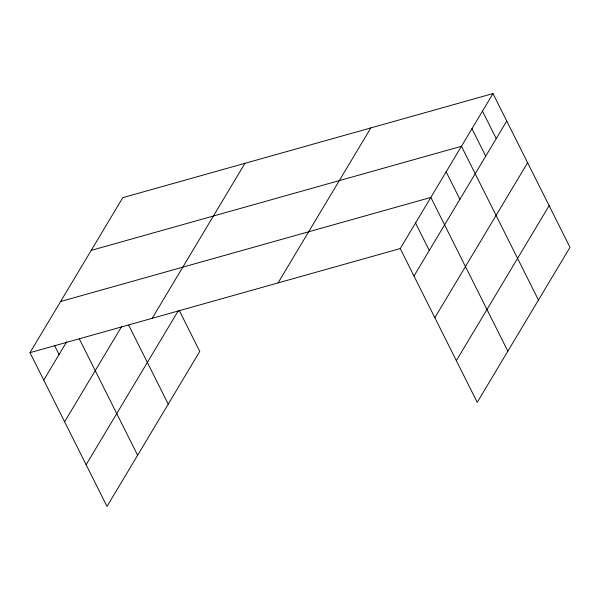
<?xml version="1.0" encoding="UTF-8"?>
<svg xmlns="http://www.w3.org/2000/svg" width="600" height="600" viewBox="0 0 600 600"><rect width="100%" height="100%" fill="white"/><g stroke="black" fill="none" stroke-linecap="round" stroke-linejoin="round"><path stroke-width="0.9" d="M179.317 310.575L199.77 351.428L107.002 506.423L30 352.657L122.775 197.663L492.998 93.578L570 247.343L477.225 402.338L400.23 248.572L492.998 93.578M43.748 380.115L66.713 341.752M64.62 421.793L121.545 326.692M152.175 318.315L244.95 163.312M86.13 464.737L178.417 310.538M278.055 282.923L370.822 127.927M413.978 276.03L506.752 121.035M434.85 317.715L527.625 162.712M456.353 360.66L549.127 205.657M91.23 250.358L461.46 146.28L538.455 300.038M60.615 301.507L430.845 197.43L507.84 351.188M30 352.657L400.23 248.572M482.49 111.142L496.237 138.6M471.975 128.708L485.722 156.165M446.153 171.855L459.9 199.305M415.537 222.998L429.285 250.455M128.745 325.275L168.225 404.123M79.373 338.97L137.618 455.272M54.472 345.39L59.055 354.54"/></g></svg>
